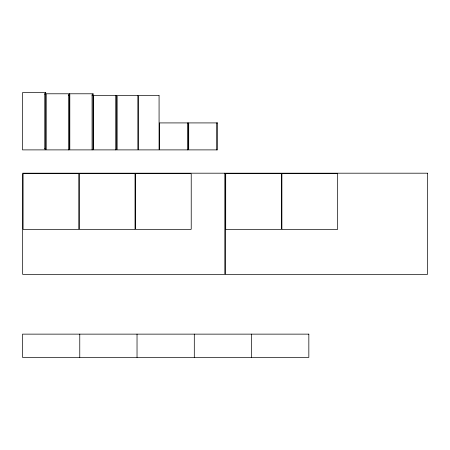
<?xml version="1.0" encoding="UTF-8"?>
<svg xmlns="http://www.w3.org/2000/svg" width="450" height="450" viewBox="0 0 450 450"><rect width="100%" height="100%" fill="white"/><g stroke="black" fill="none" stroke-linecap="round" stroke-linejoin="round"><path stroke-width="0.67" d="M45.737 93.369L44.769 93.369L44.769 149.141L45.737 149.141M44.769 94.117L45.737 94.117M69.39 94.534L68.422 94.534L68.422 149.889M93.043 94.534L92.076 94.534L92.076 149.889M68.422 95.276L69.39 95.276M92.076 95.276L93.043 95.276M44.769 148.393L45.737 148.393M251.567 334.136L251.567 357.379M216.675 122.918L216.675 149.889M194.299 334.136L194.299 357.379M187.459 122.918L187.459 149.889M137.031 334.136L137.031 357.379M115.729 95.608L115.729 149.889M79.768 334.136L79.768 357.379M45.737 92.621L22.5 92.621L22.5 149.889L45.737 149.889L45.737 92.621M69.39 93.786L46.153 93.786L46.153 149.889L69.39 149.889L69.39 93.786M93.043 93.786L69.806 93.786L69.806 149.889L93.043 149.889L93.043 93.786M116.702 95.608L93.459 95.608L93.459 149.889L116.702 149.889L116.702 95.608M137.886 95.608L117.112 95.608L117.112 149.889L137.886 149.889L137.886 95.608M159.075 95.608L138.302 95.608L138.302 149.889L159.075 149.889L159.075 95.608M188.291 122.918L159.491 122.918L159.491 149.889L188.291 149.889L188.291 122.918M217.507 122.918L188.708 122.918L188.708 149.889L217.507 149.889L217.507 122.918M224.876 173.194L22.669 173.194L22.669 274.382L224.876 274.382L224.876 173.194M427.5 173.194L225.292 173.194L225.292 274.382L427.5 274.382L427.5 173.194M78.109 173.526L23.828 173.526A0.748 0.748 0 0 0 23.079 174.274L23.079 228.887A0.748 0.748 0 0 0 23.828 229.629L78.109 229.629A0.748 0.748 0 0 0 78.851 228.887L78.851 174.274A0.748 0.748 0 0 0 78.109 173.526M134.297 173.526L80.016 173.526A0.748 0.748 0 0 0 79.267 174.274L79.267 228.887A0.748 0.748 0 0 0 80.016 229.629L134.297 229.629A0.748 0.748 0 0 0 135.039 228.887L135.039 174.274A0.748 0.748 0 0 0 134.297 173.526M190.485 173.526L136.204 173.526A0.748 0.748 0 0 0 135.456 174.274L135.456 228.887A0.748 0.748 0 0 0 136.204 229.629L190.485 229.629A0.748 0.748 0 0 0 191.227 228.887L191.227 174.274A0.748 0.748 0 0 0 190.485 173.526M280.733 173.526L226.451 173.526A0.748 0.748 0 0 0 225.703 174.274L225.703 228.887A0.748 0.748 0 0 0 226.451 229.629L280.733 229.629A0.748 0.748 0 0 0 281.481 228.887L281.481 174.274A0.748 0.748 0 0 0 280.733 173.526M336.921 173.526L282.639 173.526A0.748 0.748 0 0 0 281.891 174.274L281.891 228.887A0.748 0.748 0 0 0 282.639 229.629L336.921 229.629A0.748 0.748 0 0 0 337.669 228.887L337.669 174.274A0.748 0.748 0 0 0 336.921 173.526M308.835 334.136L22.5 334.136L22.5 357.379L308.835 357.379L308.835 334.136"/></g></svg>
